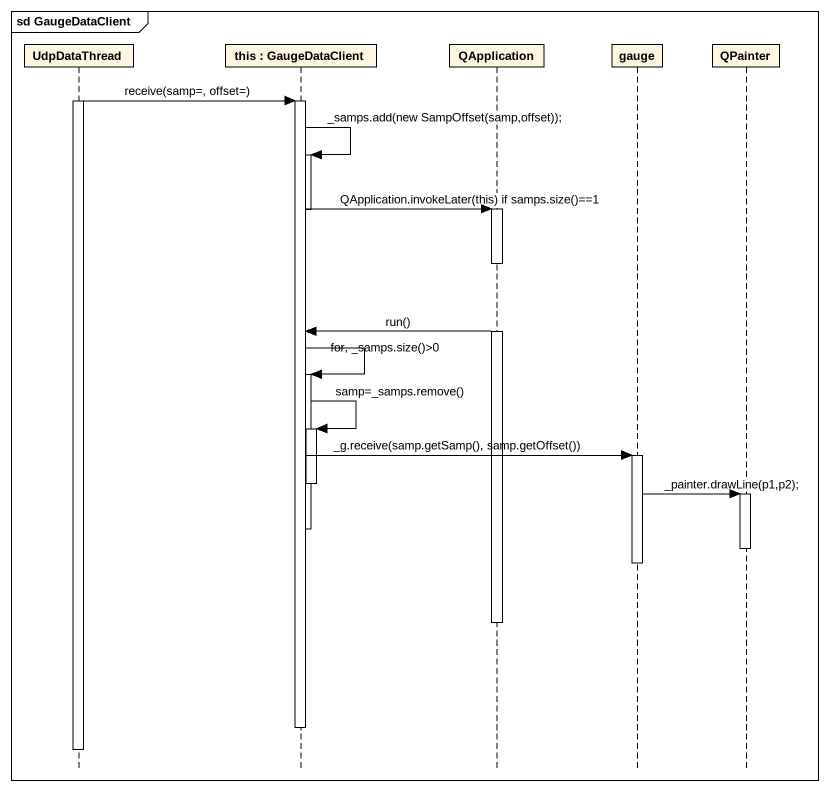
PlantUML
@startuml
mainframe sd GaugeDataClient
hide footbox
participant UdpDataThread
participant "this : GaugeDataClient" as this
participant QApplication
participant gauge
participant QPainter

activate UdpDataThread
UdpDataThread -> this : receive(samp=, offset=)
activate this
this -> this : _samps.add(new SampOffset(samp,offset));
activate this
this -> QApplication : QApplication.invokeLater(this) if samps.size()==1
activate QApplication
deactivate this
QApplication -> this : run()
this -> this : for, _samps.size()>0
activate this
this -> this : samp=_samps.remove()
activate this
this -> gauge : _g.receive(samp.getSamp(), samp.getOffset())
activate gauge
deactivate this
gauge -> QPainter : _painter.drawLine(p1,p2);
activate QPainter
deactivate this
deactivate QPainter
deactivate gauge
deactivate QApplication
deactivate this
deactivate UdpDataThread
@enduml
